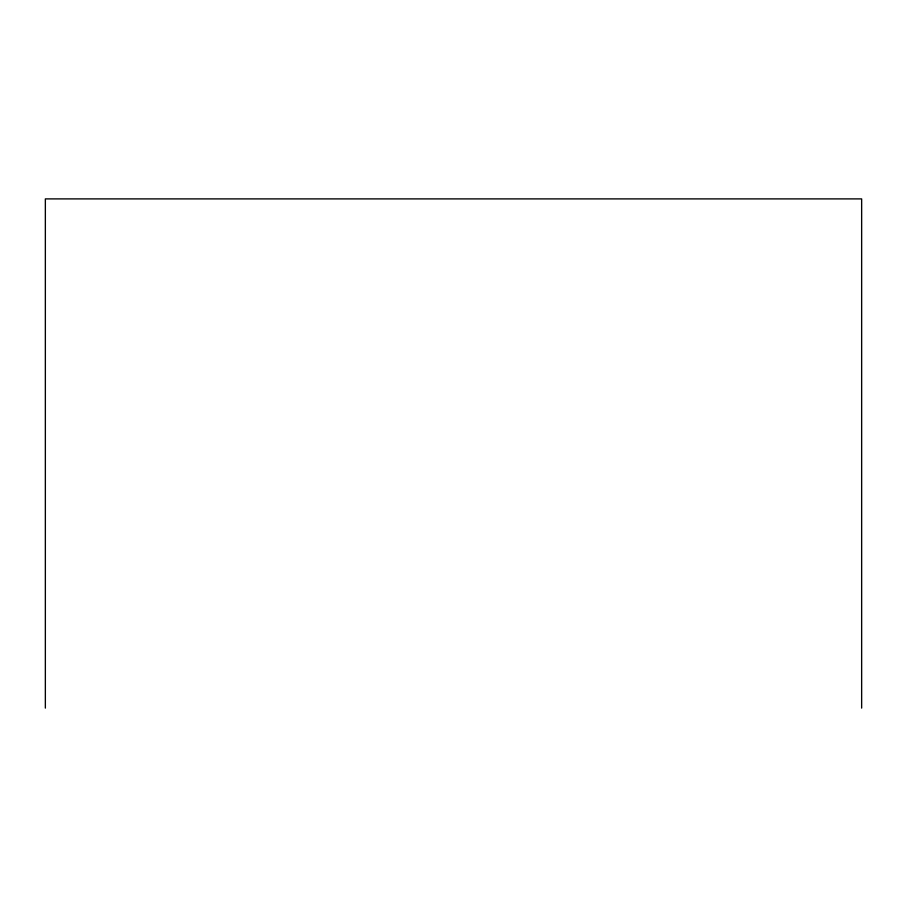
<?xml version="1.0" encoding="UTF-8"?>
<svg xmlns="http://www.w3.org/2000/svg" width="907" height="907" viewBox="0 0 907 907"><rect width="100%" height="100%" fill="white"/><g stroke="black" fill="none" stroke-linecap="round" stroke-linejoin="round"><path stroke-width="1.36" d="M861.65 708.106L861.65 198.894L45.35 198.894L45.35 708.106"/></g></svg>
